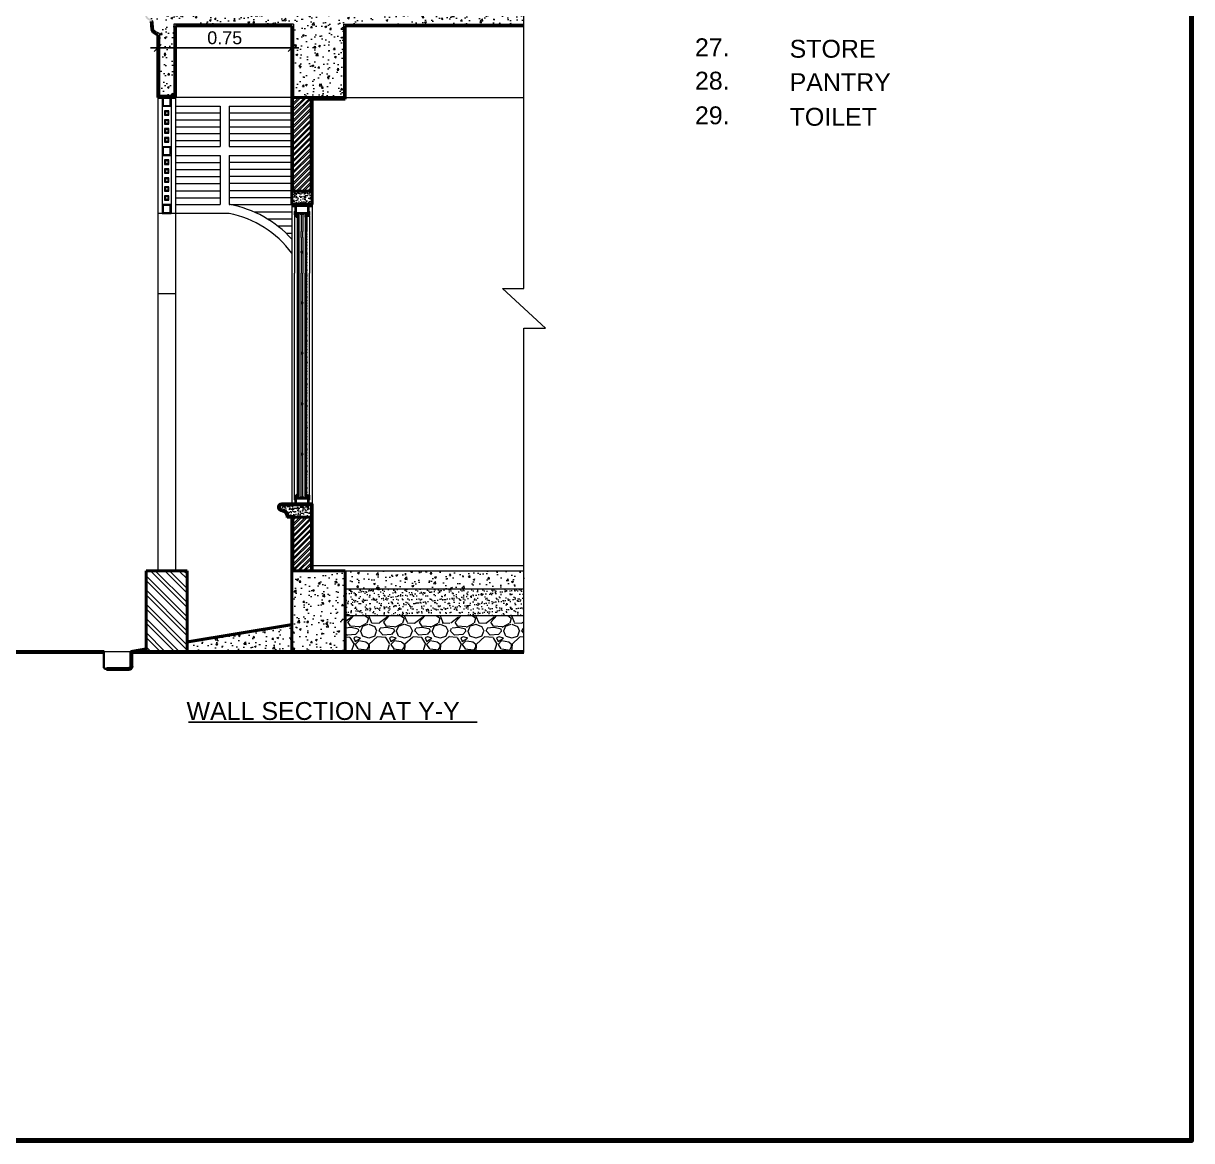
# Model space of a CAD drawing. Header units: inches. Extents: x 1367 to 15762, y 1989 to 8927.
# Drawn here: x 7978.4 to 8011.09, y 1988.68 to 2019.95 of the extents above; entities that cross this region are included whole.
import ezdxf

# ---------------------------------------------------------------- set-up
doc = ezdxf.new("R2010")
doc.units = ezdxf.units.IN
doc.header["$MEASUREMENT"] = 0
for name, color, linetype, lineweight in [('angle', 4, 'Continuous', 25), ('col', 5, 'Continuous', 40), ('dimension', 200, 'Continuous', 25), ('EXIST.', 21, 'Continuous', 20), ('FORM', 2, 'Continuous', 70), ('glass', 31, 'Continuous', 15), ('hatch', 8, 'Continuous', 5), ('proj', 31, 'Continuous', 15), ('text', 6, 'Continuous', 25), ('wall', 1, 'Continuous', 40), ('win', 60, 'Continuous', 9)]:
    doc.layers.add(name, color=color, linetype=linetype, lineweight=lineweight)
doc.styles.get("Standard").update_dxf_attribs({"font": 'arial.ttf', "height": 0.36})
doc.dimstyles.get("Standard").update_dxf_attribs({"dimtxt": 0.36, "dimasz": 0.2, "dimexe": 0.2, "dimexo": 0.2, "dimgap": 0.1, "dimtad": 1, "dimzin": 0, "dimdsep": 46, "dimtxsty": 'Standard', "dimblk": 'ARCHTICK', "dimcen": 0.2, "dimdle": 0.2, "dimclrd": 256, "dimclre": 256, "dimadec": 0, "dimazin": 0, "dimtfac": 1, "dimtofl": 0, "dimtmove": 2, "dimatfit": 3, "dimfxl": 0, "dimtolj": 1, "dimtzin": 0, "dimlwd": -1, "dimlwe": -1, "dimarcsym": 0})
pattern_1 = [(37.5, (8005.05773, 1697.93832), (-0.003149668, 0.096341188), [0, -0.076, 0, -0.085, 0, -0.08125]), (7.5, (8005.05773, 1697.93832), (0.088488835, 0.141107303), [0, -0.041, 0, -0.0685, 0, -0.02625]), (327.5, (8004.99623, 1697.93832), (0.155707093, 0.000282953), [0, -0.025, 0, -0.09, 0, -0.1175]), (317.5, (8004.99623, 1697.93832), (0.15030633, 0.04388378), [0, -0.0125, 0, -0.059, 0, -0.0675])]
pattern_2 = [(45, (8005.05773, 1697.93832), (-0.079549513, 0.079549513), []), (45, (8005.11077, 1697.93832), (-0.079549513, 0.079549513), [])]
pattern_3 = [(50, (8005.05773, 1697.93832), (0.179315046, -0.015688034), [0.01875, -0.20625]), (355, (8005.05773, 1697.93832), (-0.03468783, 0.18804803), [0.015, -0.165]), (100.4514, (8005.07268, 1697.93701), (0.14462735, 0.17235989), [0.01593505, -0.17528553]), (46.1842, (8005.05773, 1697.98832), (0.26681026, -0.04137975), [0.028125, -0.309375]), (96.6356, (8005.07997, 1697.98487), (0.23366568, 0.24352947), [0.02390257, -0.26292825]), (351.1842, (8005.05773, 1697.98832), (0.23366549, 0.24352965), [0.0225, -0.2475]), (21, (8005.08273, 1697.97582), (0.14922676, -0.10065472), [0.01875, -0.20625]), (326, (8005.08273, 1697.97582), (0.06082883, 0.18128751), [0.015, -0.165]), (71.4514, (8005.09517, 1697.96743), (0.21005566, 0.08063262), [0.01593505, -0.17528553]), (37.5, (8005.05773, 1697.93832), (0.003039964, 0.083223463), [0, -0.163, 0, -0.1675, 0, -0.165625]), (7.5, (8005.05773, 1697.93832), (0.065767384, 0.098602928), [0, -0.0955, 0, -0.15925, 0, -0.063125]), (327.5, (8005.00198, 1697.93832), (0.133455609, -0.005638718), [0, -0.0625, 0, -0.195, 0, -0.25875]), (317.5, (8004.97698, 1697.93832), (0.145796542, 0.025026246), [0, -0.08125, 0, -0.1295, 0, -0.18375])]
pattern_4 = [(50, (8005.05773, 1697.9383), (0.53794514, -0.0470641), [0.05625, -0.61875]), (355, (8005.05773, 1697.9383), (-0.1040635, 0.5641441), [0.045, -0.495]), (100.4514, (8005.10256, 1697.9344), (0.433882, 0.51707966), [0.0478051, -0.5258566]), (46.1842, (8005.0577, 1698.0883), (0.8004308, -0.1241393), [0.084375, -0.928125]), (96.6356, (8005.1244, 1698.078), (0.700997, 0.7305884), [0.0717077, -0.7887847]), (351.1842, (8005.0577, 1698.0883), (0.7009965, 0.730589), [0.0675, -0.7425]), (21, (8005.13273, 1698.0508), (0.4476803, -0.30196417), [0.05625, -0.61875]), (326, (8005.13273, 1698.0508), (0.1824865, 0.5438625), [0.045, -0.495]), (71.4514, (8005.17004, 1698.02565), (0.630167, 0.2418979), [0.0478051, -0.5258566]), (37.5, (8005.05773, 1697.93832), (0.00911989, 0.24967039), [0, -0.489, 0, -0.5025, 0, -0.496875]), (7.5, (8005.05773, 1697.93832), (0.19730215, 0.29580878), [0, -0.2865, 0, -0.47775, 0, -0.189375]), (327.5, (8004.89048, 1697.93832), (0.40036683, -0.01691615), [0, -0.1875, 0, -0.585, 0, -0.77625]), (317.5, (8004.8155, 1697.9383), (0.43738963, 0.07507874), [0, -0.24375, 0, -0.3885, 0, -0.55125])]

# ---------------------------------------------------------------- blocks, each defined once
blk = doc.blocks.new('_ArchTick')
at = {"color": 0, "linetype": 'ByBlock', "const_width": 0.15}
blk.add_lwpolyline([(-0.5, -0.5), (0.5, 0.5)], dxfattribs=at)
blk = doc.blocks.new('*D1222')
at = {"layer": 'Defpoints', "color": 0, "transparency": 16777216}
for p in [(7985.91, 2019.257), (7982.16, 2019.03), (7985.91, 2019.03)]:
    blk.add_point(p, dxfattribs=at)
at = {"layer": 'dimension', "transparency": 16777216}
for p, q in [((7981.96, 2019.257), (7986.11, 2019.257)), ((7982.16, 2019.23), (7982.16, 2019.457)), ((7985.91, 2019.23), (7985.91, 2019.457))]:
    blk.add_line(p, q, dxfattribs=at)
at = {"layer": 'dimension', "transparency": 16777216, "xscale": 0.2, "yscale": 0.2, "zscale": 0.2, "rotation": 180}
blk.add_blockref('_ArchTick', (7982.16, 2019.257), dxfattribs=at)
at = {"layer": 'dimension', "transparency": 16777216, "xscale": 0.2, "yscale": 0.2, "zscale": 0.2}
blk.add_blockref('_ArchTick', (7985.91, 2019.257), dxfattribs=at)
at = {"layer": 'dimension', "color": 0, "transparency": 16777216, "insert": (7984.035, 2019.541), "char_height": 0.36, "attachment_point": 5}
blk.add_mtext('\\A1;0.75', dxfattribs=at)

msp = doc.modelspace()

# ---------------------------------------------------------------- hatches: boundary and pattern name
at = {"layer": 'glass'}
h = msp.add_hatch(dxfattribs=at)
h.set_pattern_fill('GRAVEL', color=256, style=0)
h.set_pattern_definition([(228.0128, (8005.77773, 1698.93832), (-7.999998232, -9.000001342), [0.134536, -13.319088]), (184.9697, (8005.687733, 1698.838317), (12.0000010515, 0.999991307), [0.230868, -22.855925]), (132.5104, (8005.45773, 1698.81832), (9.999990718, -11.000008674), [0.162788, -16.116032]), (267.2737, (8005.067733, 1698.568317), (0.999996018, 20.000000295), [0.210238, -20.813558]), (292.8337, (8005.057733, 1698.358317), (-5.0000099054, 11.999996412), [0.206155, -20.409373]), (357.2737, (8005.137733, 1698.168317), (-20.000000295, 0.999996018), [0.210238, -20.813558]), (37.6942, (8005.347733, 1698.158317), (-13.0000073456, -9.999990405), [0.278029, -27.524849]), (72.2553, (8005.567733, 1698.328317), (7.0000107627, 21.9999962312), [0.262488, -25.986321]), (121.4296, (8005.647733, 1698.578317), (-8.000008234, 12.9999950365), [0.21095, -20.884073]), (175.2364, (8005.53773, 1698.75832), (11.000000946, -0.999991533), [0.240832, -11.800763]), (222.3974, (8005.297733, 1698.778317), (-12.000007351, -10.999992082), [0.311448, -30.833375]), (138.8141, (8006.05773, 1698.55832), (-7.000002947, 5.999997313), [0.106301, -10.523844]), (171.4692, (8005.977733, 1698.628317), (12.999998285, -2.00000791), [0.202237, -20.021511]), (225, (8005.7777, 1698.6583), (-1e-16, -1.0000003), [0.141421, -1.272792]), (203.1986, (8005.70773, 1698.77832), (4.99999973, 2.000001325), [0.076158, -7.539615]), (291.8014, (8005.63773, 1698.74832), (-0.99999991, 3.00000027), [0.107703, -5.277462]), (30.9638, (8005.67773, 1698.64832), (2.99999802, 2.00000248), [0.174929, -5.656023]), (161.5651, (8005.82773, 1698.73832), (2.00000043, -0.9999984), [0.126491, -3.035787]), (16.3895, (8005.05773, 1698.748317), (10.000002198, 2.99999271), [0.1772, -17.542845]), (70.3462, (8005.22773, 1698.79832), (-3.999995247, -11.000002136), [0.148661, -14.717408]), (293.1986, (8005.82773, 1698.93832), (-2.000001325, 4.99999973), [0.152315, -7.463458]), (343.6105, (8005.88773, 1698.798317), (-10.000002198, 2.99999271), [0.1772, -17.542845]), (339.444, (8005.05773, 1698.12832), (-5.000001845, 1.999995996), [0.17088, -8.373124]), (294.7751, (8005.21773, 1698.06832), (-4.99999219, 11.000003422), [0.143178, -14.174643]), (66.8014, (8005.83773, 1697.93832), (2.000001325, 4.99999973), [0.152315, -7.463458]), (17.354, (8005.89773, 1698.07832), (-13.000002019, -3.999994502), [0.167631, -16.595424]), (69.444, (8005.34773, 1697.93832), (-1.999995996, -5.000001845), [0.08544, -8.458564]), (101.3099, (8005.77773, 1697.93832), (-0.99999763, 4.00000075), [0.05099, -5.048029]), (165.9638, (8005.76773, 1697.98832), (3.00000055, -0.99999806), [0.206155, -3.91695]), (186.009, (8005.567733, 1698.038317), (9.999999751, 0.9999993175), [0.19105, -18.913923]), (303.6901, (8005.67773, 1698.55832), (-1.00000133, 1.99999956), [0.144222, -3.461329]), (353.1572, (8005.757733, 1698.438317), (16.9999993655, -2.000007998), [0.251794, -24.927563]), (60.9454, (8006.00773, 1698.40832), (-4.000000027, -7.000000385), [0.102956, -10.192674]), (90, (8006.0577, 1698.4983), (-1, 1), [0.06, -0.94]), (120.2564, (8005.54773, 1698.06832), (3.999994887, -7.000002456), [0.138924, -13.75352]), (48.0128, (8005.47773, 1698.18832), (7.999998232, 9.000001342), [0.269072, -13.184552]), (0, (8005.6577, 1698.3883), (1, 1), [0.26, -0.74]), (325.3048, (8005.91773, 1698.38832), (-9.999994259, 7.00000861), [0.158114, -15.653274]), (254.0546, (8006.04773, 1698.29832), (-0.99999989, -4.000000127), [0.145602, -7.134508]), (207.646, (8006.007733, 1698.158317), (-18.999995807, -10.000007713), [0.237065, -23.469474]), (175.4261, (8005.797733, 1698.048317), (-13.0000005583, 0.999994801), [0.250799, -24.829074])])
h.paths.add_polyline_path([(7987.41, 2003.375), (7987.41, 2002.375), (7992.41, 2002.375), (7992.41, 2003.375)])
at = {"layer": 'hatch'}
h = msp.add_hatch(dxfattribs=at)
h.set_pattern_fill('AR-SAND', color=256, scale=0.05, style=0)
h.set_pattern_definition(pattern_1)
edge = h.paths.add_edge_path()
edge.add_line((7985.96, 2019.925), (7982.61, 2019.925))
edge.add_line((7982.61, 2019.925), (7982.61, 2017.925))
edge.add_line((7982.61, 2017.925), (7982.21, 2017.925))
edge.add_line((7982.21, 2017.925), (7982.21, 2019.662))
edge.add_spline(control_points=[(7982.21, 2019.662), (7982.121, 2019.699), (7982.071, 2019.728), (7982.04, 2019.785), (7982.043, 2019.847), (7982.034, 2019.95), (7982.028, 2019.981), (7982.014, 2020.03)], knot_values=[0, 0, 0, 0, 0.03641, 0.03641, 0.072821, 0.072821, 0.090727, 0.090727, 0.090727, 0.090727], degree=3, periodic=0)
edge.add_spline(control_points=[(7982.014, 2020.03), (7981.934, 2020.074), (7981.884, 2020.103), (7981.852, 2020.16), (7981.856, 2020.222), (7981.847, 2020.321), (7981.841, 2020.349), (7981.836, 2020.375)], knot_values=[0, 0, 0, 0, 0.03641, 0.03641, 0.072821, 0.072821, 0.088721, 0.088721, 0.088721, 0.088721], degree=3, periodic=0)
edge.add_line((7981.836, 2020.375), (7985.96, 2020.375))
edge.add_line((7985.96, 2020.375), (7985.96, 2022.2))
edge.add_line((7985.96, 2022.2), (7986.435, 2022.2))
edge.add_line((7986.435, 2022.2), (7986.435, 2020.375))
edge.add_line((7986.435, 2020.375), (7986.485, 2020.375))
edge.add_line((7986.485, 2020.375), (7986.485, 2022.25))
edge.add_line((7986.485, 2022.25), (7986.385, 2022.25))
edge.add_line((7986.385, 2022.25), (7986.385, 2022.216))
edge.add_line((7986.385, 2022.216), (7986.38, 2022.216))
edge.add_arc((7986.38, 2022.231), 0.015, 180, 270, ccw=False)
edge.add_line((7986.365, 2022.231), (7986.365, 2022.25))
edge.add_line((7986.365, 2022.25), (7986.03, 2022.25))
edge.add_line((7986.03, 2022.25), (7986.03, 2022.231))
edge.add_arc((7986.015, 2022.231), 0.015, 270, 360, ccw=False)
edge.add_line((7986.015, 2022.216), (7986.01, 2022.216))
edge.add_line((7986.01, 2022.216), (7986.01, 2022.25))
edge.add_line((7986.01, 2022.25), (7985.91, 2022.25))
edge.add_line((7985.91, 2022.25), (7985.91, 2020.425))
edge.add_line((7985.91, 2020.425), (7981.767, 2020.425))
edge.add_spline(control_points=[(7981.767, 2020.425), (7981.781, 2020.379), (7981.812, 2020.278), (7981.79, 2020.088), (7981.911, 2020.03), (7981.973, 2020)], knot_values=[0, 0, 0, 0, 0.029199, 0.063906, 0.101241, 0.101241, 0.101241, 0.101241], degree=3, periodic=0)
edge.add_spline(control_points=[(7981.973, 2020), (7981.979, 2019.97), (7981.996, 2019.883), (7981.978, 2019.712), (7982.098, 2019.655), (7982.16, 2019.625)], knot_values=[0, 0, 0, 0, 0.018685, 0.053392, 0.090727, 0.090727, 0.090727, 0.090727], degree=3, periodic=0)
edge.add_line((7982.16, 2019.625), (7982.16, 2017.875))
edge.add_line((7982.16, 2017.875), (7982.66, 2017.875))
edge.add_line((7982.66, 2017.875), (7982.66, 2019.875))
edge.add_line((7982.66, 2019.875), (7985.91, 2019.875))
edge.add_line((7985.91, 2019.875), (7985.91, 2017.875))
edge.add_line((7985.91, 2017.875), (7985.96, 2017.875))
edge.add_line((7985.96, 2017.875), (7985.96, 2019.925))
h = msp.add_hatch(dxfattribs=at)
h.set_pattern_fill('AR-CONC', color=256, scale=0.075, style=0)
h.set_pattern_definition(pattern_4)
edge = h.paths.add_edge_path()
edge.add_line((7987.36, 2019.925), (7992.41, 2019.925))
edge.add_line((7992.41, 2019.925), (7992.41, 2020.375))
edge.add_line((7992.41, 2020.375), (7985.91, 2020.375))
edge.add_line((7985.91, 2020.375), (7981.836, 2020.375))
edge.add_spline(control_points=[(7981.836, 2020.375), (7981.841, 2020.349), (7981.847, 2020.321), (7981.856, 2020.222), (7981.852, 2020.16), (7981.884, 2020.103), (7981.934, 2020.074), (7982.014, 2020.03)], knot_values=[0, 0, 0, 0, 0.0159, 0.0159, 0.05231, 0.05231, 0.088721, 0.088721, 0.088721, 0.088721], degree=3, periodic=0)
edge.add_spline(control_points=[(7982.014, 2020.03), (7982.028, 2019.981), (7982.034, 2019.95), (7982.043, 2019.847), (7982.04, 2019.785), (7982.071, 2019.728), (7982.121, 2019.699), (7982.21, 2019.662)], knot_values=[0, 0, 0, 0, 0.017907, 0.017907, 0.054317, 0.054317, 0.090727, 0.090727, 0.090727, 0.090727], degree=3, periodic=0)
edge.add_line((7982.21, 2019.662), (7982.21, 2017.925))
edge.add_line((7982.21, 2017.925), (7982.61, 2017.925))
edge.add_line((7982.61, 2017.925), (7982.61, 2019.925))
edge.add_line((7982.61, 2019.925), (7985.96, 2019.925))
edge.add_line((7985.96, 2019.925), (7985.96, 2017.875))
edge.add_line((7985.96, 2017.875), (7987.36, 2017.875))
edge.add_line((7987.36, 2017.875), (7987.36, 2019.925))
h = msp.add_hatch(dxfattribs=at)
h.set_pattern_fill('AR-SAND', color=256, scale=0.05, style=0)
h.set_pattern_definition(pattern_1)
h.paths.add_polyline_path([(7987.41, 2019.875), (7992.41, 2019.875), (7992.41, 2019.925), (7987.36, 2019.925), (7987.36, 2017.875), (7986.435, 2017.875), (7986.435, 2015.25), (7986.485, 2015.25), (7986.485, 2017.825), (7987.41, 2017.825)])
h.paths.add_polyline_path([(7985.96, 2017.875), (7985.91, 2017.875), (7985.91, 2015.25), (7985.96, 2015.25)])
h = msp.add_hatch(dxfattribs=at)
h.set_pattern_fill('ANSI32', color=256, scale=0.3, style=0)
h.set_pattern_definition(pattern_2)
h.paths.add_polyline_path([(7985.96, 2017.875), (7985.96, 2015.25), (7986.435, 2015.25), (7986.435, 2017.875)])
h = msp.add_hatch(dxfattribs=at)
h.set_pattern_fill('AR-CONC', color=256, scale=0.025, style=0)
h.set_pattern_definition(pattern_3)
h.paths.add_polyline_path([(7985.91, 2014.875), (7986.485, 2014.875), (7986.485, 2015.25), (7985.91, 2015.25)])
h = msp.add_hatch(dxfattribs=at)
h.set_pattern_fill('AR-SAND', color=256, scale=0.05, style=0)
h.set_pattern_definition(pattern_1)
h.paths.add_polyline_path([(7986.485, 2014.875), (7985.91, 2014.875), (7985.91, 2014.825), (7986.01, 2014.825), (7986.01, 2014.828), (7986.01, 2014.833), (7986.01, 2014.853), (7986.385, 2014.853), (7986.385, 2014.833), (7986.385, 2014.828), (7986.385, 2014.825), (7986.485, 2014.825)])
h = msp.add_hatch(dxfattribs=at)
h.set_pattern_fill('STEEL', color=256, scale=0.15, style=0)
h.set_pattern_definition([(45, (7994.809714, 1985.754274), (-0.013258252, 0.013258252), []), (45, (7994.809714, 1985.76365), (-0.013258252, 0.013258252), [])])
h.paths.add_polyline_path([(7986.01, 2014.833), (7986.385, 2014.833), (7986.385, 2014.853), (7986.01, 2014.853)])
h.paths.add_polyline_path([(7986.01, 2014.628), (7986.385, 2014.628), (7986.385, 2014.828), (7986.38, 2014.828, 0.414214), (7986.365, 2014.813), (7986.365, 2014.668, -0.414214), (7986.345, 2014.648), (7986.05, 2014.648, -0.414214), (7986.03, 2014.668), (7986.03, 2014.813, 0.414214), (7986.015, 2014.828), (7986.01, 2014.828)])
h.paths.add_polyline_path([(7986.296, 2014.628), (7986.285, 2014.628), (7986.285, 2014.528, 0.414214), (7986.3, 2014.543), (7986.3, 2014.573, -0.414214), (7986.315, 2014.588), (7986.41, 2014.588), (7986.41, 2014.673, 0.414214), (7986.395, 2014.688), (7986.395, 2014.618, -0.414214), (7986.38, 2014.603), (7986.313, 2014.603, -0.36761), (7986.298, 2014.616)])
h.paths.add_polyline_path([(7986.148, 2014.606), (7986.248, 2014.606), (7986.248, 2014.621), (7986.148, 2014.621)])
h.paths.add_polyline_path([(7985.985, 2014.588), (7986.08, 2014.588, -0.414214), (7986.095, 2014.573), (7986.095, 2014.543, 0.414214), (7986.11, 2014.528), (7986.11, 2014.628), (7986.099, 2014.628), (7986.097, 2014.616, -0.36761), (7986.082, 2014.603), (7986.015, 2014.603, -0.414214), (7986, 2014.618), (7986, 2014.688, 0.414214), (7985.985, 2014.673)])
h = msp.add_hatch(dxfattribs=at)
h.set_pattern_fill('AR-SAND', color=256, scale=0.0075, angle=270, style=0)
h.set_pattern_definition([(307.5, (7961.219699, 2011.478388), (0.014451178, 0.00047245), [0, -0.0114, 0, -0.01275, 0, -0.0121875]), (277.5, (7961.2197, 2011.478388), (0.021166095, -0.013273325), [0, -0.00615, 0, -0.010275, 0, -0.0039375]), (237.5, (7961.219699, 2011.487613), (4.2443e-05, -0.023356064), [0, -0.00375, 0, -0.0135, 0, -0.017625]), (227.5, (7961.2197, 2011.487613), (0.006582567, -0.02254595), [0, -0.001875, 0, -0.00885, 0, -0.010125])])
h.paths.add_polyline_path([(7985.985, 2014.588), (7986.06, 2014.514), (7986.06, 2014.575), (7986.06, 2014.588)])
h = msp.add_hatch(dxfattribs=at)
h.set_pattern_fill('AR-SAND', color=256, scale=0.0075, angle=270, style=0)
h.set_pattern_definition([(52.5, (7961.219699, 2009.81709), (0.014451178, -0.00047245), [0, -0.0114, 0, -0.01275, 0, -0.0121875]), (82.5, (7961.2197, 2009.81709), (0.021166095, 0.013273325), [0, -0.00615, 0, -0.010275, 0, -0.0039375]), (122.5, (7961.219699, 2009.807865), (4.2443e-05, 0.023356064), [0, -0.00375, 0, -0.0135, 0, -0.017625]), (132.5, (7961.2197, 2009.807865), (0.006582567, 0.02254595), [0, -0.001875, 0, -0.00885, 0, -0.010125])])
h.paths.add_polyline_path([(7985.985, 2006.707), (7986.06, 2006.782), (7986.06, 2006.72), (7986.06, 2006.707)])
h = msp.add_hatch(dxfattribs=at)
h.set_pattern_fill('STEEL', color=256, scale=0.15, style=0)
h.set_pattern_definition([(45, (7961.132482, 1998.898273), (-0.013258252, 0.013258252), []), (45, (7961.132482, 1998.907648), (-0.013258252, 0.013258252), [])])
h.paths.add_polyline_path([(7986.345, 2006.647, -0.414214), (7986.365, 2006.627), (7986.365, 2006.482, 0.414214), (7986.38, 2006.467), (7986.385, 2006.467), (7986.385, 2006.667), (7986.01, 2006.667), (7986.01, 2006.467), (7986.015, 2006.467, 0.414214), (7986.03, 2006.482), (7986.03, 2006.627, -0.414214), (7986.05, 2006.647)])
h.paths.add_polyline_path([(7986.3, 2006.722), (7986.3, 2006.752, 0.414214), (7986.285, 2006.767), (7986.285, 2006.667), (7986.296, 2006.667), (7986.298, 2006.679, -0.36761), (7986.313, 2006.692), (7986.38, 2006.692, -0.414214), (7986.395, 2006.677), (7986.395, 2006.607, 0.414214), (7986.41, 2006.622), (7986.41, 2006.707), (7986.315, 2006.707, -0.414214)])
h.paths.add_polyline_path([(7986.336, 2006.742), (7986.336, 2006.727), (7986.41, 2006.727), (7986.41, 2006.742)], flags=17)
h.paths.add_polyline_path([(7986.148, 2006.69), (7986.148, 2006.675), (7986.248, 2006.675), (7986.248, 2006.69)])
h.paths.add_polyline_path([(7986.11, 2006.767, 0.414214), (7986.095, 2006.752), (7986.095, 2006.722, -0.414214), (7986.08, 2006.707), (7985.985, 2006.707), (7985.985, 2006.622, 0.414214), (7986, 2006.607), (7986, 2006.677, -0.414214), (7986.015, 2006.692), (7986.082, 2006.692, -0.36761), (7986.097, 2006.679), (7986.099, 2006.667), (7986.11, 2006.667)])
h = msp.add_hatch(dxfattribs=at)
h.set_pattern_fill('AR-SAND', color=256, scale=0.05, style=0)
h.set_pattern_definition(pattern_1)
h.paths.add_polyline_path([(7985.91, 2006.125), (7985.96, 2006.125), (7985.96, 2006.175), (7985.831, 2006.175, 0.317584), (7985.632, 2006.362, -1.036082), (7985.629, 2006.45), (7986.435, 2006.45), (7986.435, 2006.125), (7986.485, 2006.125), (7986.485, 2006.5), (7986.385, 2006.5), (7986.385, 2006.467), (7986.38, 2006.467, -0.414214), (7986.365, 2006.482), (7986.365, 2006.5), (7986.03, 2006.5), (7986.03, 2006.482, -0.414214), (7986.015, 2006.467), (7986.01, 2006.467), (7986.01, 2006.5), (7985.629, 2006.5, 1), (7985.629, 2006.312, -0.372044), (7985.785, 2006.125)])
h.paths.add_polyline_path([(7986.435, 2004.625), (7986.485, 2004.625), (7986.485, 2006.125), (7986.435, 2006.125)])
h.paths.add_polyline_path([(7985.91, 2004.625), (7985.96, 2004.625), (7985.96, 2006.125), (7985.91, 2006.125)])
h = msp.add_hatch(dxfattribs=at)
h.set_pattern_fill('AR-CONC', color=256, scale=0.025, style=0)
h.set_pattern_definition(pattern_3)
h.paths.add_polyline_path([(7985.96, 2006.175), (7985.96, 2006.125), (7986.435, 2006.125), (7986.435, 2006.45), (7985.629, 2006.45, 0.865039), (7985.617, 2006.364, -0.33589), (7985.831, 2006.175)])
h = msp.add_hatch(dxfattribs=at)
h.set_pattern_fill('ANSI32', color=256, scale=0.3, style=0)
h.set_pattern_definition(pattern_2)
h.paths.add_polyline_path([(7985.96, 2004.625), (7986.435, 2004.625), (7986.435, 2006.125), (7985.96, 2006.125)])
h = msp.add_hatch(dxfattribs=at)
h.set_pattern_fill('AR-CONC', color=256, scale=0.075, style=0)
h.set_pattern_definition(pattern_4)
h.paths.add_polyline_path([(7987.41, 2004.625), (7985.91, 2004.625), (7985.91, 2002.375), (7987.41, 2002.375)])
h = msp.add_hatch(dxfattribs=at)
h.set_pattern_fill('AR-CONC', color=256, scale=0.075, style=0)
h.set_pattern_definition(pattern_4)
h.paths.add_polyline_path([(7987.41, 2004.625), (7987.41, 2004.125), (7992.41, 2004.125), (7992.41, 2004.625)])
h = msp.add_hatch(dxfattribs=at)
h.set_pattern_fill('AR-SAND', color=256, scale=0.1, style=0)
h.set_pattern_definition([(37.5, (8005.05773, 1697.93832), (-0.006299336, 0.19268238), [0, -0.152, 0, -0.17, 0, -0.1625]), (7.5, (8005.05773, 1697.93832), (0.17697767, 0.2822146), [0, -0.082, 0, -0.137, 0, -0.0525]), (327.5, (8004.93473, 1697.93832), (0.31141419, 0.000565905), [0, -0.05, 0, -0.18, 0, -0.235]), (317.5, (8004.93473, 1697.93832), (0.30061266, 0.08776756), [0, -0.025, 0, -0.118, 0, -0.135])])
h.paths.add_polyline_path([(7992.41, 2003.375), (7992.41, 2004.125), (7987.41, 2004.125), (7987.41, 2003.375)])
h = msp.add_hatch(dxfattribs=at)
h.set_pattern_fill('AR-CONC', color=256, scale=0.075, style=0)
h.set_pattern_definition(pattern_4)
h.paths.add_polyline_path([(7982.985, 2002.375), (7985.91, 2002.375), (7985.91, 2003.1), (7982.985, 2002.612)])
at = {"layer": 'proj'}
h = msp.add_hatch(dxfattribs=at)
h.set_pattern_fill('ANSI32', color=256, scale=0.75, style=0)
h.set_pattern_definition([(135, (7869.39618, 1795.54834), (0.19887378, 0.19887378), []), (135, (7869.2636, 1795.54834), (0.19887378, 0.19887378), [])])
h.paths.add_polyline_path([(7982.985, 2002.373), (7981.835, 2002.373), (7981.835, 2004.623), (7982.985, 2004.623)])
at = {"layer": 'wall'}
msp.add_hatch(color=256, dxfattribs=at).paths.add_polyline_path([(7980.66, 2002.375), (7977.399, 2002.375), (7977.399, 2002.345), (7980.63, 2002.345), (7980.63, 2001.958, 0.414214), (7980.723, 2001.866), (7981.348, 2001.866, 0.414214), (7981.44, 2001.958), (7981.44, 2002.345), (7992.41, 2002.345), (7992.41, 2002.375), (7987.41, 2002.375), (7985.91, 2002.375), (7981.41, 2002.375), (7981.41, 2001.958, -0.414214), (7981.348, 2001.896), (7980.723, 2001.896, -0.414214), (7980.66, 2001.958)])

# ---------------------------------------------------------------- linework, layer by layer
at = {"layer": 'angle'}
for p, q in [((7985.985, 2014.673), (7985.985, 2014.588)), ((7985.985, 2014.588), (7986.08, 2014.588)), ((7986, 2014.688), (7986, 2014.618)), ((7986.01, 2014.853), (7986.385, 2014.853)), ((7986.01, 2014.833), (7986.01, 2014.853)), ((7986.01, 2014.833), (7986.385, 2014.833)), ((7986.01, 2014.828), (7986.015, 2014.828)), ((7986.01, 2014.828), (7986.01, 2014.628)), ((7986.01, 2014.628), (7986.385, 2014.628)), ((7986.015, 2014.603), (7986.082, 2014.603)), ((7986.03, 2014.813), (7986.03, 2014.668)), ((7986.05, 2014.648), (7986.345, 2014.648)), ((7986.097, 2014.616), (7986.099, 2014.628)), ((7986.11, 2014.628), (7986.11, 2014.528)), ((7986.148, 2014.621), (7986.148, 2014.606)), ((7986.148, 2014.621), (7986.248, 2014.621)), ((7986.148, 2014.606), (7986.248, 2014.606)), ((7986.248, 2014.621), (7986.248, 2014.606)), ((7986.285, 2014.628), (7986.285, 2014.528)), ((7986.298, 2014.616), (7986.296, 2014.628)), ((7986.38, 2014.603), (7986.313, 2014.603)), ((7986.41, 2014.588), (7986.315, 2014.588)), ((7986.365, 2014.813), (7986.365, 2014.668)), ((7986.385, 2014.828), (7986.38, 2014.828)), ((7986.385, 2014.828), (7986.38, 2014.828)), ((7986.385, 2014.828), (7986.38, 2014.828)), ((7986.385, 2014.833), (7986.385, 2014.853)), ((7986.385, 2014.828), (7986.385, 2014.628)), ((7986.395, 2014.688), (7986.395, 2014.618)), ((7986.41, 2014.673), (7986.41, 2014.588)), ((7986.095, 2014.573), (7986.095, 2014.543)), ((7986.11, 2014.528), (7986.11, 2014.528)), ((7986.285, 2014.528), (7986.285, 2014.528)), ((7986.3, 2014.573), (7986.3, 2014.543)), ((7986.095, 2006.722), (7986.095, 2006.752)), ((7986.11, 2006.767), (7986.11, 2006.767)), ((7986.11, 2006.667), (7986.11, 2006.767)), ((7986.285, 2006.667), (7986.285, 2006.767)), ((7986.285, 2006.767), (7986.285, 2006.767)), ((7986.3, 2006.722), (7986.3, 2006.752)), ((7985.985, 2006.622), (7985.985, 2006.707)), ((7985.985, 2006.707), (7986.08, 2006.707)), ((7986, 2006.607), (7986, 2006.677)), ((7986.01, 2006.467), (7986.01, 2006.667)), ((7986.01, 2006.667), (7986.385, 2006.667)), ((7986.01, 2006.467), (7986.015, 2006.467)), ((7986.015, 2006.692), (7986.082, 2006.692)), ((7986.03, 2006.482), (7986.03, 2006.627)), ((7986.05, 2006.647), (7986.345, 2006.647)), ((7986.097, 2006.679), (7986.099, 2006.667)), ((7986.148, 2006.675), (7986.148, 2006.69)), ((7986.148, 2006.69), (7986.248, 2006.69)), ((7986.148, 2006.675), (7986.248, 2006.675)), ((7986.248, 2006.675), (7986.248, 2006.69)), ((7986.298, 2006.679), (7986.296, 2006.667)), ((7986.38, 2006.692), (7986.313, 2006.692)), ((7986.41, 2006.707), (7986.315, 2006.707)), ((7986.365, 2006.482), (7986.365, 2006.627)), ((7986.385, 2006.467), (7986.38, 2006.467)), ((7986.385, 2006.467), (7986.38, 2006.467)), ((7986.385, 2006.467), (7986.38, 2006.467)), ((7986.385, 2006.467), (7986.385, 2006.667)), ((7986.395, 2006.607), (7986.395, 2006.677)), ((7986.41, 2006.622), (7986.41, 2006.707))]:
    msp.add_line(p, q, dxfattribs=at)
for points in [[(7986.336, 2014.568), (7986.41, 2014.568), (7986.41, 2014.553), (7986.336, 2014.553)], [(7986.218, 2013.562), (7986.218, 2013.522), (7986.178, 2013.522), (7986.178, 2013.562)], [(7986.218, 2012.149), (7986.218, 2012.109), (7986.178, 2012.109), (7986.178, 2012.149)], [(7986.218, 2010.736), (7986.218, 2010.696), (7986.178, 2010.696), (7986.178, 2010.736)], [(7986.218, 2009.323), (7986.218, 2009.283), (7986.178, 2009.283), (7986.178, 2009.323)], [(7986.218, 2007.91), (7986.218, 2007.87), (7986.178, 2007.87), (7986.178, 2007.91)], [(7986.336, 2006.727), (7986.41, 2006.727), (7986.41, 2006.742), (7986.336, 2006.742)]]:
    msp.add_lwpolyline(points, close=True, dxfattribs=at)
for centre, radius, start, end in [((7986, 2014.673), 0.015, 90, 180), ((7986.015, 2014.618), 0.015, 180, 270), ((7986.015, 2014.813), 0.015, 0, 90), ((7986.05, 2014.668), 0.02, 180, 270), ((7986.08, 2014.573), 0.015, 0, 90), ((7986.082, 2014.618), 0.015, 270, 350.7357), ((7986.313, 2014.618), 0.015, 189.2643, 270), ((7986.315, 2014.573), 0.015, 90, 180), ((7986.345, 2014.668), 0.02, 270, 360), ((7986.38, 2014.813), 0.015, 90, 180), ((7986.38, 2014.618), 0.015, 270, 0), ((7986.395, 2014.673), 0.015, 0, 90), ((7986.11, 2014.543), 0.015, 180, 270), ((7986.285, 2014.543), 0.015, 270, 0), ((7986.11, 2006.752), 0.015, 90, 180), ((7986.285, 2006.752), 0.015, 0, 90), ((7986, 2006.622), 0.015, 180, 270), ((7986.015, 2006.677), 0.015, 90, 180), ((7986.015, 2006.482), 0.015, 270, 0), ((7986.05, 2006.627), 0.02, 90, 180), ((7986.08, 2006.722), 0.015, 270, 0), ((7986.082, 2006.677), 0.015, 9.2643, 90), ((7986.313, 2006.677), 0.015, 90, 170.7357), ((7986.315, 2006.722), 0.015, 180, 270), ((7986.345, 2006.627), 0.02, 0, 90), ((7986.38, 2006.482), 0.015, 180, 270), ((7986.38, 2006.677), 0.015, 0, 90), ((7986.395, 2006.622), 0.015, 270, 0)]:
    msp.add_arc(centre, radius, start, end, dxfattribs=at)
at = {"layer": 'col'}
for p, q in [((7982.66, 2019.875), (7982.66, 2017.875)), ((7985.91, 2019.875), (7982.66, 2019.875)), ((7985.91, 2019.875), (7985.91, 2017.875)), ((7987.41, 2019.875), (7987.41, 2017.825)), ((7987.41, 2019.875), (7992.41, 2019.875)), ((7982.16, 2019.625), (7982.16, 2017.875)), ((7982.66, 2017.875), (7982.16, 2017.875)), ((7985.91, 2017.875), (7987.36, 2017.875)), ((7985.91, 2015.25), (7986.485, 2015.25)), ((7985.91, 2014.875), (7985.91, 2015.25)), ((7986.485, 2014.875), (7986.485, 2015.25)), ((7985.91, 2014.875), (7986.485, 2014.875)), ((7985.91, 2004.625), (7987.41, 2004.625)), ((7985.91, 2004.625), (7985.91, 2002.375)), ((7987.41, 2004.625), (7987.41, 2002.375)), ((7985.91, 2002.375), (7987.41, 2002.375))]:
    msp.add_line(p, q, dxfattribs=at)
msp.add_spline([(7982.16, 2019.625), (7982.01, 2019.736), (7981.987, 2019.908), (7981.973, 2020)], degree=3, dxfattribs=at)
at = {"layer": 'EXIST.'}
for p, q in [((7992.41, 2012.525), (7992.41, 2027.096)), ((7982.16, 2017.875), (7982.16, 2004.625)), ((7985.91, 2017.875), (7982.66, 2017.875)), ((7982.66, 2017.875), (7982.66, 2004.625)), ((7987.41, 2017.875), (7992.41, 2017.875)), ((7982.66, 2017.625), (7983.91, 2017.625)), ((7983.91, 2017.625), (7983.91, 2016.5)), ((7984.16, 2017.625), (7984.16, 2016.5)), ((7984.16, 2017.625), (7985.91, 2017.625)), ((7982.66, 2016.5), (7983.91, 2016.5)), ((7982.66, 2016.25), (7983.91, 2016.25)), ((7983.91, 2016.25), (7983.91, 2014.875)), ((7984.16, 2016.5), (7985.91, 2016.5)), ((7984.16, 2016.25), (7984.16, 2014.875)), ((7984.16, 2016.25), (7985.91, 2016.25)), ((7982.66, 2014.875), (7983.91, 2014.875)), ((7984.16, 2014.625), (7982.66, 2014.625)), ((7984.16, 2014.875), (7984.184, 2014.875)), ((7993.013, 2011.418), (7991.804, 2012.525)), ((7991.804, 2012.525), (7992.41, 2012.525)), ((7992.41, 2002.345), (7992.41, 2011.418)), ((7992.41, 2011.418), (7993.013, 2011.418)), ((7987.41, 2004.625), (7992.41, 2004.625)), ((7987.41, 2004.125), (7992.41, 2004.125)), ((7987.41, 2003.375), (7992.41, 2003.375))]:
    msp.add_line(p, q, dxfattribs=at)
for radius, start, end in [(2.844, 36.3055, 79.015), (3.094, 42.2041, 79.4694)]:
    msp.add_arc((7983.618, 2011.833), radius, start, end, dxfattribs=at)
at = {"layer": 'FORM'}
msp.add_lwpolyline([(7917.55, 2050.306), (7917.55, 1988.685), (8011.094, 1988.685), (8011.094, 2050.306)], close=True, dxfattribs=at)
at = {"layer": 'glass'}
for p, q in [((7986.06, 2014.575), (7986.06, 2006.72)), ((7986.08, 2014.575), (7986.06, 2014.575)), ((7986.08, 2014.575), (7986.08, 2006.72)), ((7986.08, 2006.72), (7986.06, 2006.72))]:
    msp.add_line(p, q, dxfattribs=at)
for points, knots in [([(7986.41, 2014.568), (7986.404, 2014.578), (7986.396, 2014.588), (7986.379, 2014.587), (7986.372, 2014.578), (7986.362, 2014.565), (7986.347, 2014.573), (7986.34, 2014.583), (7986.328, 2014.591), (7986.311, 2014.575), (7986.325, 2014.559), (7986.335, 2014.548), (7986.333, 2014.531), (7986.317, 2014.524), (7986.313, 2014.5), (7986.333, 2014.494), (7986.335, 2014.472), (7986.318, 2014.464), (7986.316, 2014.443), (7986.328, 2014.434), (7986.337, 2014.422), (7986.334, 2014.403), (7986.318, 2014.393), (7986.316, 2014.37), (7986.332, 2014.361), (7986.337, 2014.336), (7986.318, 2014.325), (7986.316, 2014.316), (7986.334, 2014.307), (7986.336, 2014.28), (7986.314, 2014.264), (7986.319, 2014.235), (7986.337, 2014.222), (7986.334, 2014.195), (7986.307, 2014.176), (7986.332, 2014.147), (7986.33, 2014.131), (7986.329, 2014.125)], [0, 0, 0, 0, 0.294114, 0.334448, 0.517373, 0.598988, 0.791632, 0.894362, 0.986371, 1.171015, 1.358965, 1.527781, 1.600889, 1.84167, 1.972928, 2.216479, 2.289596, 2.597949, 2.646782, 2.890006, 2.977734, 3.102137, 3.404262, 3.467763, 3.773188, 3.854666, 4.19401, 4.279254, 4.5637, 4.666221, 5.052139, 5.196491, 5.490905, 5.637485, 5.950565, 6.245048, 6.42911, 6.42911, 6.42911, 6.42911]), ([(7986.336, 2007.479), (7986.328, 2007.475), (7986.318, 2007.47), (7986.314, 2007.453), (7986.323, 2007.444), (7986.34, 2007.43), (7986.339, 2007.398), (7986.326, 2007.376), (7986.309, 2007.355), (7986.331, 2007.338), (7986.335, 2007.32), (7986.334, 2007.304), (7986.315, 2007.293), (7986.315, 2007.265), (7986.336, 2007.255), (7986.335, 2007.229), (7986.316, 2007.219), (7986.315, 2007.193), (7986.336, 2007.184), (7986.335, 2007.158), (7986.321, 2007.145), (7986.312, 2007.118), (7986.333, 2007.101), (7986.337, 2007.069), (7986.32, 2007.052), (7986.31, 2007.007), (7986.334, 2006.972), (7986.336, 2006.925), (7986.312, 2006.874), (7986.32, 2006.849), (7986.327, 2006.843), (7986.328, 2006.842)], [0, 0, 0, 0, 0.0047179, 0.0064076, 0.009492, 0.0113996, 0.0199317, 0.0245475, 0.0273057, 0.0345629, 0.0363237, 0.0383469, 0.0438045, 0.0474458, 0.052685, 0.0552689, 0.0614361, 0.0634776, 0.0693633, 0.0716693, 0.0781168, 0.0800347, 0.0880767, 0.0910412, 0.0985656, 0.1009408, 0.1180014, 0.1212665, 0.1283127, 0.1330209, 0.1341082, 0.1341082, 0.1341082, 0.1341082]), ([(7986.328, 2006.842), (7986.331, 2006.838), (7986.335, 2006.832), (7986.335, 2006.815), (7986.321, 2006.806), (7986.313, 2006.786), (7986.328, 2006.777), (7986.333, 2006.766), (7986.336, 2006.751), (7986.322, 2006.74), (7986.312, 2006.719), (7986.332, 2006.706), (7986.348, 2006.712), (7986.353, 2006.724), (7986.372, 2006.728), (7986.379, 2006.706), (7986.402, 2006.709), (7986.407, 2006.72), (7986.41, 2006.727)], [0.0005502, 0.0005502, 0.0005502, 0.0005502, 0.00305939, 0.00532072, 0.00941219, 0.01253556, 0.01595915, 0.01795554, 0.01993007, 0.02483021, 0.02779257, 0.03215193, 0.03499619, 0.03721635, 0.03953069, 0.04446169, 0.04720689, 0.05139268, 0.05139268, 0.05139268, 0.05139268])]:
    msp.add_open_spline(points, degree=3, knots=knots, dxfattribs=at)
for points in [[(7986.336, 2014.125), (7986.318, 2014.11), (7986.316, 2014.102), (7986.325, 2014.064), (7986.331, 2014.057), (7986.334, 2014.049), (7986.324, 2014.029), (7986.317, 2014.017), (7986.332, 2013.984), (7986.334, 2013.976), (7986.333, 2013.966), (7986.318, 2013.943), (7986.318, 2013.925), (7986.334, 2013.905), (7986.334, 2013.892), (7986.316, 2013.866), (7986.316, 2013.856), (7986.334, 2013.833), (7986.335, 2013.821), (7986.319, 2013.793), (7986.316, 2013.784), (7986.333, 2013.747), (7986.335, 2013.732), (7986.318, 2013.699), (7986.316, 2013.687), (7986.335, 2013.648), (7986.334, 2013.632), (7986.318, 2013.601), (7986.324, 2013.578), (7986.336, 2013.57)], [(7986.336, 2013.57), (7986.318, 2013.555), (7986.316, 2013.547), (7986.325, 2013.534), (7986.331, 2013.527), (7986.334, 2013.485), (7986.324, 2013.464), (7986.317, 2013.452), (7986.332, 2013.42), (7986.334, 2013.411), (7986.333, 2013.401), (7986.318, 2013.379), (7986.318, 2013.361), (7986.334, 2013.34), (7986.334, 2013.327), (7986.316, 2013.302), (7986.316, 2013.292), (7986.334, 2013.268), (7986.335, 2013.257), (7986.319, 2013.228), (7986.316, 2013.219), (7986.333, 2013.183), (7986.335, 2013.168), (7986.318, 2013.134), (7986.316, 2013.123), (7986.335, 2013.039), (7986.334, 2013.023), (7986.318, 2012.992), (7986.324, 2012.969), (7986.336, 2012.961)], [(7986.336, 2012.961), (7986.318, 2012.946), (7986.316, 2012.938), (7986.325, 2012.925), (7986.331, 2012.918), (7986.334, 2012.876), (7986.324, 2012.855), (7986.317, 2012.843), (7986.332, 2012.811), (7986.334, 2012.802), (7986.333, 2012.792), (7986.318, 2012.77), (7986.318, 2012.751), (7986.334, 2012.731), (7986.334, 2012.718), (7986.316, 2012.693), (7986.316, 2012.682), (7986.334, 2012.659), (7986.335, 2012.647), (7986.319, 2012.619), (7986.316, 2012.61), (7986.333, 2012.574), (7986.335, 2012.559), (7986.318, 2012.525), (7986.316, 2012.513), (7986.335, 2012.43), (7986.334, 2012.414), (7986.318, 2012.383), (7986.324, 2012.36), (7986.336, 2012.352)], [(7986.336, 2012.352), (7986.318, 2012.337), (7986.316, 2012.329), (7986.325, 2012.316), (7986.331, 2012.309), (7986.334, 2012.267), (7986.324, 2012.246), (7986.317, 2012.234), (7986.332, 2012.202), (7986.334, 2012.193), (7986.333, 2012.183), (7986.318, 2012.161), (7986.318, 2012.142), (7986.334, 2012.122), (7986.334, 2012.109), (7986.316, 2012.084), (7986.316, 2012.073), (7986.334, 2012.05), (7986.335, 2012.038), (7986.319, 2012.01), (7986.316, 2012.001), (7986.333, 2011.965), (7986.335, 2011.95), (7986.318, 2011.916), (7986.316, 2011.904), (7986.335, 2011.821), (7986.334, 2011.805), (7986.318, 2011.774), (7986.324, 2011.751), (7986.336, 2011.743)], [(7986.336, 2011.743), (7986.318, 2011.728), (7986.316, 2011.72), (7986.325, 2011.707), (7986.331, 2011.7), (7986.334, 2011.657), (7986.324, 2011.637), (7986.317, 2011.625), (7986.332, 2011.593), (7986.334, 2011.584), (7986.333, 2011.574), (7986.318, 2011.552), (7986.318, 2011.533), (7986.334, 2011.513), (7986.334, 2011.5), (7986.316, 2011.474), (7986.316, 2011.464), (7986.334, 2011.441), (7986.335, 2011.429), (7986.319, 2011.401), (7986.316, 2011.392), (7986.333, 2011.355), (7986.335, 2011.341), (7986.318, 2011.307), (7986.316, 2011.295), (7986.335, 2011.212), (7986.334, 2011.196), (7986.318, 2011.165), (7986.324, 2011.142), (7986.336, 2011.134)], [(7986.336, 2011.134), (7986.318, 2011.119), (7986.316, 2011.11), (7986.325, 2011.098), (7986.331, 2011.091), (7986.334, 2011.048), (7986.324, 2011.028), (7986.317, 2011.016), (7986.332, 2010.983), (7986.334, 2010.975), (7986.333, 2010.965), (7986.318, 2010.942), (7986.318, 2010.924), (7986.334, 2010.904), (7986.334, 2010.891), (7986.316, 2010.865), (7986.316, 2010.855), (7986.334, 2010.832), (7986.335, 2010.82), (7986.319, 2010.792), (7986.316, 2010.783), (7986.333, 2010.746), (7986.335, 2010.732), (7986.318, 2010.698), (7986.316, 2010.686), (7986.335, 2010.603), (7986.334, 2010.587), (7986.318, 2010.556), (7986.324, 2010.533), (7986.336, 2010.525)], [(7986.336, 2010.525), (7986.318, 2010.51), (7986.316, 2010.501), (7986.325, 2010.488), (7986.331, 2010.482), (7986.334, 2010.439), (7986.324, 2010.419), (7986.317, 2010.407), (7986.332, 2010.374), (7986.334, 2010.366), (7986.333, 2010.356), (7986.318, 2010.333), (7986.318, 2010.315), (7986.334, 2010.295), (7986.334, 2010.282), (7986.316, 2010.256), (7986.316, 2010.246), (7986.334, 2010.223), (7986.335, 2010.211), (7986.319, 2010.183), (7986.316, 2010.174), (7986.333, 2010.137), (7986.335, 2010.123), (7986.318, 2010.089), (7986.316, 2010.077), (7986.335, 2009.994), (7986.334, 2009.978), (7986.318, 2009.946), (7986.324, 2009.924), (7986.336, 2009.916)], [(7986.336, 2009.916), (7986.318, 2009.901), (7986.316, 2009.892), (7986.325, 2009.879), (7986.331, 2009.873), (7986.334, 2009.83), (7986.324, 2009.81), (7986.317, 2009.798), (7986.332, 2009.765), (7986.334, 2009.757), (7986.333, 2009.747), (7986.318, 2009.724), (7986.318, 2009.706), (7986.334, 2009.686), (7986.334, 2009.673), (7986.316, 2009.647), (7986.316, 2009.637), (7986.334, 2009.614), (7986.335, 2009.602), (7986.319, 2009.574), (7986.316, 2009.565), (7986.333, 2009.528), (7986.335, 2009.513), (7986.318, 2009.48), (7986.316, 2009.468), (7986.335, 2009.385), (7986.334, 2009.369), (7986.318, 2009.337), (7986.324, 2009.315), (7986.336, 2009.307)], [(7986.336, 2009.307), (7986.318, 2009.291), (7986.316, 2009.283), (7986.325, 2009.27), (7986.331, 2009.264), (7986.334, 2009.221), (7986.324, 2009.201), (7986.317, 2009.189), (7986.332, 2009.156), (7986.334, 2009.148), (7986.333, 2009.138), (7986.318, 2009.115), (7986.318, 2009.097), (7986.334, 2009.076), (7986.334, 2009.064), (7986.316, 2009.038), (7986.316, 2009.028), (7986.334, 2009.004), (7986.335, 2008.993), (7986.319, 2008.965), (7986.316, 2008.956), (7986.333, 2008.919), (7986.335, 2008.904), (7986.318, 2008.871), (7986.316, 2008.859), (7986.335, 2008.776), (7986.334, 2008.759), (7986.318, 2008.728), (7986.324, 2008.706), (7986.336, 2008.697)], [(7986.336, 2008.697), (7986.318, 2008.682), (7986.316, 2008.674), (7986.325, 2008.661), (7986.331, 2008.655), (7986.334, 2008.612), (7986.324, 2008.592), (7986.317, 2008.58), (7986.332, 2008.547), (7986.334, 2008.539), (7986.333, 2008.528), (7986.318, 2008.506), (7986.318, 2008.488), (7986.334, 2008.467), (7986.334, 2008.454), (7986.316, 2008.429), (7986.316, 2008.419), (7986.334, 2008.395), (7986.335, 2008.384), (7986.319, 2008.356), (7986.316, 2008.347), (7986.333, 2008.31), (7986.335, 2008.295), (7986.318, 2008.261), (7986.316, 2008.25), (7986.335, 2008.167), (7986.334, 2008.15), (7986.318, 2008.119), (7986.324, 2008.097), (7986.336, 2008.088)], [(7986.336, 2008.088), (7986.318, 2008.073), (7986.316, 2008.065), (7986.325, 2008.052), (7986.331, 2008.045), (7986.334, 2008.003), (7986.324, 2007.983), (7986.317, 2007.971), (7986.332, 2007.938), (7986.334, 2007.929), (7986.333, 2007.919), (7986.318, 2007.897), (7986.318, 2007.879), (7986.334, 2007.858), (7986.334, 2007.845), (7986.316, 2007.82), (7986.316, 2007.81), (7986.334, 2007.786), (7986.335, 2007.775), (7986.319, 2007.747), (7986.316, 2007.737), (7986.333, 2007.701), (7986.335, 2007.686), (7986.318, 2007.652), (7986.316, 2007.641), (7986.335, 2007.558), (7986.334, 2007.541), (7986.318, 2007.51), (7986.324, 2007.488), (7986.336, 2007.479)]]:
    msp.add_spline(points, degree=3, dxfattribs=at)
at = {"layer": 'hatch'}
for p, q in [((7982.61, 2019.925), (7982.61, 2017.925)), ((7985.96, 2019.925), (7982.61, 2019.925)), ((7985.96, 2019.925), (7985.96, 2017.875)), ((7987.36, 2019.925), (7987.36, 2017.875)), ((7987.36, 2019.925), (7992.41, 2019.925)), ((7982.21, 2019.662), (7982.21, 2017.925)), ((7982.61, 2017.925), (7982.21, 2017.925)), ((7982.285, 2017.875), (7982.285, 2014.625)), ((7982.535, 2017.875), (7982.535, 2014.625)), ((7985.96, 2015.25), (7985.96, 2017.875)), ((7986.435, 2015.25), (7986.435, 2017.875)), ((7982.285, 2017.625), (7982.535, 2017.625)), ((7982.66, 2017.439), (7983.91, 2017.439)), ((7982.66, 2017.249), (7983.91, 2017.249)), ((7984.16, 2017.439), (7985.91, 2017.439)), ((7984.16, 2017.249), (7985.91, 2017.249)), ((7982.66, 2017.055), (7983.91, 2017.055)), ((7984.16, 2017.055), (7985.91, 2017.055)), ((7982.66, 2016.86), (7983.91, 2016.86)), ((7982.66, 2016.671), (7983.91, 2016.671)), ((7984.16, 2016.86), (7985.91, 2016.86)), ((7984.16, 2016.671), (7985.91, 2016.671)), ((7982.285, 2016.5), (7982.535, 2016.5)), ((7982.285, 2016.25), (7982.535, 2016.25)), ((7982.66, 2016.054), (7983.91, 2016.054)), ((7985.91, 2016.054), (7984.16, 2016.054)), ((7982.66, 2015.859), (7983.91, 2015.859)), ((7982.66, 2015.664), (7983.91, 2015.664)), ((7985.91, 2015.859), (7984.16, 2015.859)), ((7985.91, 2015.664), (7984.16, 2015.664)), ((7982.66, 2015.465), (7983.91, 2015.465)), ((7982.66, 2015.262), (7983.91, 2015.262)), ((7985.91, 2015.465), (7984.16, 2015.465)), ((7985.91, 2015.262), (7984.16, 2015.262)), ((7982.66, 2015.068), (7983.91, 2015.068)), ((7985.91, 2015.068), (7984.16, 2015.068)), ((7982.66, 2014.625), (7982.16, 2014.625)), ((7982.285, 2014.875), (7982.535, 2014.875)), ((7982.285, 2014.625), (7982.535, 2014.625)), ((7985.91, 2014.868), (7984.219, 2014.868)), ((7985.91, 2014.665), (7984.863, 2014.665)), ((7985.91, 2014.825), (7986.01, 2014.825)), ((7985.985, 2014.588), (7985.985, 2014.125)), ((7986.01, 2014.828), (7986.01, 2014.833)), ((7986.178, 2014.606), (7986.178, 2014.125)), ((7986.218, 2014.606), (7986.218, 2014.125)), ((7986.316, 2014.588), (7986.316, 2014.125)), ((7986.385, 2014.828), (7986.385, 2014.833)), ((7986.385, 2014.825), (7986.485, 2014.825)), ((7985.91, 2014.471), (7985.235, 2014.471)), ((7985.91, 2014.271), (7985.523, 2014.271)), ((7986.11, 2014.528), (7986.11, 2006.72)), ((7986.285, 2014.528), (7986.285, 2014.125)), ((7986.336, 2014.553), (7986.336, 2014.125)), ((7986.41, 2014.566), (7986.41, 2014.125)), ((7985.91, 2014.069), (7985.757, 2014.069)), ((7985.985, 2014.125), (7985.985, 2013.57)), ((7986.178, 2013.958), (7986.178, 2014.125)), ((7986.178, 2013.958), (7986.178, 2013.57)), ((7986.218, 2013.958), (7986.218, 2014.125)), ((7986.218, 2013.958), (7986.218, 2013.57)), ((7986.285, 2014.125), (7986.285, 2013.57)), ((7986.316, 2013.57), (7986.316, 2014.125)), ((7986.336, 2013.57), (7986.336, 2014.125)), ((7986.41, 2014.125), (7986.41, 2013.57)), ((7985.985, 2013.57), (7985.985, 2012.961)), ((7986.178, 2013.562), (7986.178, 2013.57)), ((7986.178, 2013.522), (7986.178, 2012.961)), ((7986.218, 2013.562), (7986.218, 2013.57)), ((7986.218, 2013.522), (7986.218, 2012.961)), ((7986.285, 2013.57), (7986.285, 2012.961)), ((7986.316, 2012.961), (7986.316, 2013.57)), ((7986.336, 2012.961), (7986.336, 2013.57)), ((7986.41, 2013.57), (7986.41, 2012.961)), ((7985.985, 2006.707), (7985.985, 2012.961)), ((7986.178, 2006.69), (7986.178, 2012.961)), ((7986.218, 2006.69), (7986.218, 2012.961)), ((7986.285, 2006.767), (7986.285, 2012.961)), ((7986.316, 2006.707), (7986.316, 2012.961)), ((7986.336, 2006.742), (7986.336, 2012.961)), ((7986.41, 2006.742), (7986.41, 2012.961)), ((7982.66, 2012.375), (7982.16, 2012.375)), ((7986.435, 2006.45), (7985.629, 2006.45)), ((7986.435, 2006.45), (7986.435, 2006.125)), ((7985.831, 2006.175), (7985.96, 2006.175)), ((7985.96, 2006.175), (7985.96, 2004.625)), ((7986.435, 2006.125), (7986.435, 2004.625)), ((7986.485, 2004.775), (7992.41, 2004.775)), ((7982.985, 2002.612), (7985.91, 2003.1)), ((7980.66, 2002.375), (7981.41, 2002.375))]:
    msp.add_line(p, q, dxfattribs=at)
for points in [[(7982.51, 2017.85), (7982.31, 2017.85), (7982.31, 2017.65), (7982.51, 2017.65)], [(7982.473, 2017.5), (7982.348, 2017.5), (7982.348, 2017.375), (7982.473, 2017.375)], [(7982.473, 2017.25), (7982.348, 2017.25), (7982.348, 2017.125), (7982.473, 2017.125)], [(7982.448, 2017.475), (7982.373, 2017.475), (7982.373, 2017.4), (7982.448, 2017.4)], [(7982.448, 2017.225), (7982.373, 2017.225), (7982.373, 2017.15), (7982.448, 2017.15)], [(7982.473, 2017), (7982.348, 2017), (7982.348, 2016.875), (7982.473, 2016.875)], [(7982.448, 2016.975), (7982.373, 2016.975), (7982.373, 2016.9), (7982.448, 2016.9)], [(7982.473, 2016.75), (7982.348, 2016.75), (7982.348, 2016.625), (7982.473, 2016.625)], [(7982.448, 2016.725), (7982.373, 2016.725), (7982.373, 2016.65), (7982.448, 2016.65)], [(7982.51, 2016.475), (7982.31, 2016.475), (7982.31, 2016.275), (7982.51, 2016.275)], [(7982.473, 2016.125), (7982.348, 2016.125), (7982.348, 2016), (7982.473, 2016)], [(7982.448, 2016.1), (7982.373, 2016.1), (7982.373, 2016.025), (7982.448, 2016.025)], [(7982.473, 2015.875), (7982.348, 2015.875), (7982.348, 2015.75), (7982.473, 2015.75)], [(7982.473, 2015.625), (7982.348, 2015.625), (7982.348, 2015.5), (7982.473, 2015.5)], [(7982.448, 2015.85), (7982.373, 2015.85), (7982.373, 2015.775), (7982.448, 2015.775)], [(7982.448, 2015.6), (7982.373, 2015.6), (7982.373, 2015.525), (7982.448, 2015.525)], [(7982.473, 2015.375), (7982.348, 2015.375), (7982.348, 2015.25), (7982.473, 2015.25)], [(7982.448, 2015.35), (7982.373, 2015.35), (7982.373, 2015.275), (7982.448, 2015.275)], [(7982.473, 2015.125), (7982.348, 2015.125), (7982.348, 2015), (7982.473, 2015)], [(7982.448, 2015.1), (7982.373, 2015.1), (7982.373, 2015.025), (7982.448, 2015.025)], [(7982.535, 2014.875), (7982.285, 2014.875), (7982.285, 2014.625), (7982.535, 2014.625)], [(7982.51, 2014.85), (7982.31, 2014.85), (7982.31, 2014.65), (7982.51, 2014.65)]]:
    msp.add_lwpolyline(points, close=True, dxfattribs=at)
for centre, radius, start, end in [((7985.629, 2006.406), 0.0438, 90, 274.061), ((7985.599, 2006.128), 0.237, 11.3813, 81.8574)]:
    msp.add_arc(centre, radius, start, end, dxfattribs=at)
msp.add_open_spline([(7982.21, 2019.662), (7982.121, 2019.699), (7982.071, 2019.728), (7982.04, 2019.785), (7982.043, 2019.847), (7982.034, 2019.95), (7982.028, 2019.981), (7982.014, 2020.03)], degree=3, knots=[0, 0, 0, 0, 0.03641043, 0.03641043, 0.07282086, 0.07282086, 0.09072739, 0.09072739, 0.09072739, 0.09072739], dxfattribs=at)
at = {"layer": 'proj'}
for p, q in [((7985.985, 2014.588), (7986.06, 2014.514)), ((7986.41, 2014.568), (7986.41, 2014.588)), ((7985.985, 2006.707), (7986.06, 2006.782)), ((7986.41, 2006.727), (7986.41, 2006.707))]:
    msp.add_line(p, q, dxfattribs=at)
at = {"layer": 'proj', "color": 1}
for p, q in [((7980.63, 2002.345), (7980.63, 2001.958)), ((7980.66, 2002.375), (7980.66, 2001.958))]:
    msp.add_line(p, q, dxfattribs=at)
for radius in [0.0925, 0.0625]:
    msp.add_arc((7980.723, 2001.958), radius, 180, 270, dxfattribs=at)
at = {"layer": 'text'}
msp.add_line((7983.019, 2000.398), (7991.103, 2000.398), dxfattribs=at)
at = {"layer": 'wall'}
for p, q in [((7985.91, 2015.25), (7985.91, 2017.875)), ((7986.485, 2017.825), (7987.41, 2017.825)), ((7986.485, 2015.25), (7986.485, 2017.825)), ((7986.01, 2006.5), (7985.629, 2006.5)), ((7986.365, 2006.5), (7986.03, 2006.5)), ((7986.485, 2006.5), (7986.385, 2006.5)), ((7986.485, 2006.5), (7986.485, 2004.625)), ((7985.785, 2006.125), (7985.91, 2006.125)), ((7985.91, 2006.125), (7985.91, 2004.625)), ((7985.91, 2006.125), (7986.485, 2006.125)), ((7981.835, 2004.625), (7981.835, 2002.375)), ((7982.985, 2004.625), (7981.835, 2004.625)), ((7982.985, 2004.625), (7982.985, 2002.375)), ((7982.985, 2002.637), (7985.91, 2003.125)), ((7980.66, 2002.375), (7977.399, 2002.375)), ((7980.63, 2002.345), (7977.399, 2002.345)), ((7981.41, 2002.375), (7981.835, 2002.446)), ((7985.91, 2002.375), (7981.41, 2002.375)), ((7981.41, 2002.375), (7981.41, 2001.958)), ((7992.41, 2002.345), (7981.44, 2002.345)), ((7981.44, 2002.345), (7981.44, 2001.958)), ((7987.41, 2002.375), (7992.41, 2002.375)), ((7980.723, 2001.896), (7981.348, 2001.896)), ((7980.723, 2001.866), (7981.348, 2001.866))]:
    msp.add_line(p, q, dxfattribs=at)
for centre, radius, start, end in [((7985.629, 2006.406), 0.0938, 90, 270), ((7985.599, 2006.128), 0.187, 358.9907, 80.6204), ((7981.348, 2001.958), 0.0625, 270, 0), ((7981.348, 2001.958), 0.0925, 270, 0)]:
    msp.add_arc(centre, radius, start, end, dxfattribs=at)
at = {"layer": 'win'}
for p, q in [((7985.91, 2014.875), (7985.91, 2006.5)), ((7986.485, 2014.875), (7986.485, 2006.5))]:
    msp.add_line(p, q, dxfattribs=at)

# ---------------------------------------------------------------- texts
at = {"layer": 'text'}
for s, p in [('27.', (7997.193, 2019.027)), ('STORE', (7999.843, 2018.985)), ('28.', (7997.193, 2018.093)), ('PANTRY', (7999.843, 2018.051)), ('29.', (7997.193, 2017.123)), ('TOILET', (7999.843, 2017.081)), ('WALL SECTION AT Y-Y', (7982.966, 2000.456))]:
    msp.add_text(s, height=0.5, dxfattribs=at).set_placement(p)

# ---------------------------------------------------------------- dimensions: what is measured, and where the dimension line sits
at = {"layer": 'dimension'}
dim = msp.add_linear_dim(base=(7985.91, 2019.257), p1=(7982.16, 2019.03), p2=(7985.91, 2019.03), text='0.75', dimstyle='Standard', dxfattribs=at)
dim.commit()
dim.dimension.update_dxf_attribs({"geometry": '*D1222', "text_midpoint": (7984.035, 2019.541)})

doc.saveas('drawing.dxf')
